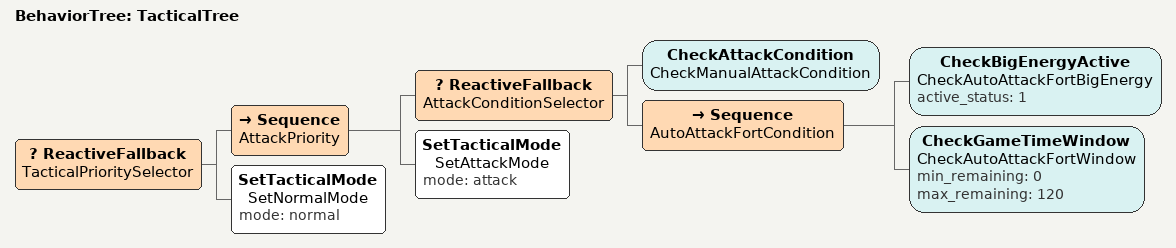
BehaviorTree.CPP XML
<?xml version="1.0" encoding="UTF-8"?>
<root BTCPP_format="4">
  <BehaviorTree ID="TacticalTree">
    <!-- TacticalTree is the sole behavior-tree writer of tactical_mode. -->
    <ReactiveFallback name="TacticalPrioritySelector">
      <Sequence name="AttackPriority">
        <ReactiveFallback name="AttackConditionSelector">
          <CheckAttackCondition name="CheckManualAttackCondition" />
          <Sequence name="AutoAttackFortCondition">
            <CheckBigEnergyActive name="CheckAutoAttackFortBigEnergy"
                                  active_status="1" />
            <CheckGameTimeWindow name="CheckAutoAttackFortWindow"
                                 min_remaining="0"
                                 max_remaining="120" />
          </Sequence>
        </ReactiveFallback>
        <SetTacticalMode name="SetAttackMode" mode="attack" />
      </Sequence>

      <SetTacticalMode name="SetNormalMode" mode="normal" />
    </ReactiveFallback>
  </BehaviorTree>
</root>
